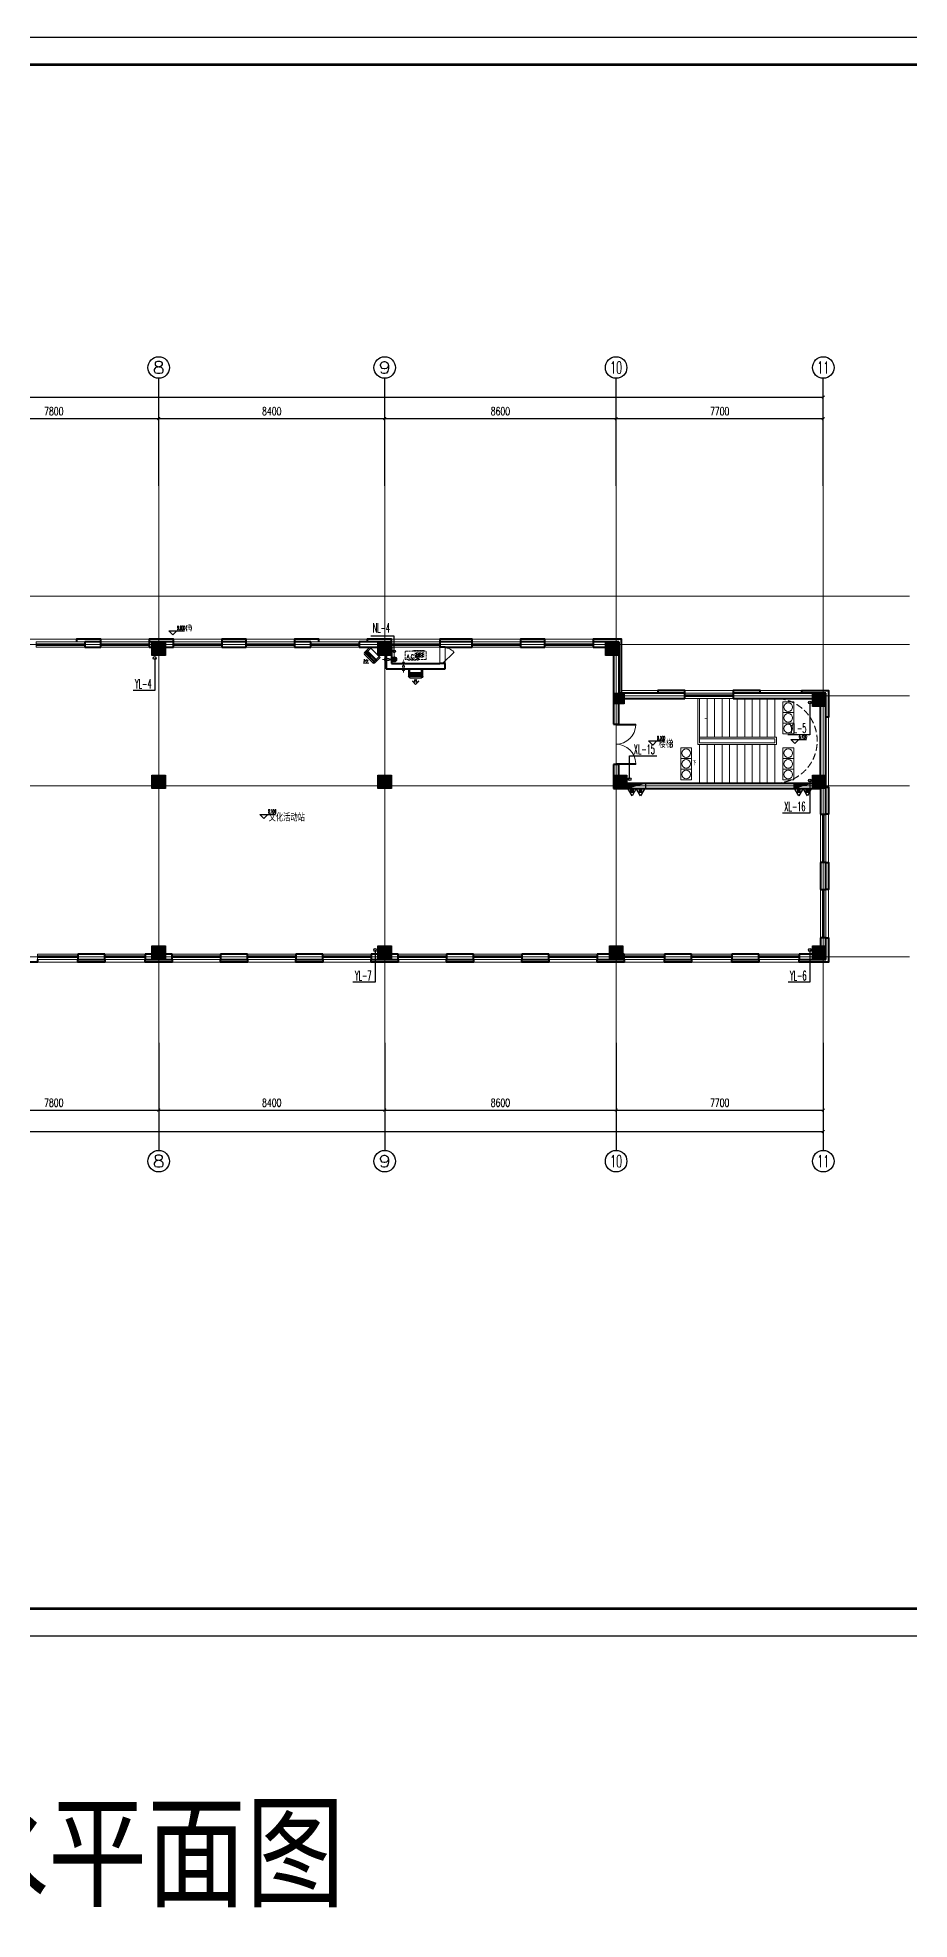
# Model space of a CAD drawing. Extents: x 1031190 to 1725648, y 733081 to 1571294.
# Drawn here: x 1335888 to 1368288, y 947357 to 1017302 of the extents above; entities that cross this region are included whole.
import ezdxf
from ezdxf.enums import TextEntityAlignment as Align

# ---------------------------------------------------------------- set-up
doc = ezdxf.new("R2010")
doc.units = 0
doc.header["$LTSCALE"] = 1000
doc.header["$MEASUREMENT"] = 0
for name, pattern in [('__DASH', [0.35, 0.25, -0.1]), ('ACAD_ISO10W100', [18.5, 12, -3, 0.5, -3]), ('DASH', [0.35, 0.25, -0.1]), ('DOTE', [2.42, 2, -0.2, 0.02, -0.2]), ('HIDDEN', [0.375, 0.25, -0.125])]:
    doc.linetypes.add(name, pattern=pattern)
for name, color, linetype in [('A-AC', 8, 'Continuous'), ('AXIS', 3, 'Continuous'), ('AXIS_TEXT', 4, 'Continuous'), ('C-AXIS(轴号)', 3, 'Continuous'), ('C-AXIS-T(字)', 7, 'Continuous'), ('DIM_ELEV', 3, 'Continuous'), ('DIM_SYMB', 3, 'Continuous'), ('DIM_不分区消火栓', 3, 'Continuous'), ('DIM_凝结', 3, 'Continuous'), ('DIM_雨水', 3, 'Continuous'), ('EQUIP_地漏', 7, 'Continuous'), ('EQUIP_消火栓', 7, 'Continuous'), ('EQUIP_灭火器', 7, 'Continuous'), ('PIPE-凝结', 150, 'N'), ('PUB_TEXT', 4, 'Continuous'), ('S-COLU-HATCH', 30, 'Continuous'), ('S-COLU-LINE1', 6, 'Continuous'), ('VPIPE-不分区消火栓', 1, 'X'), ('VPIPE-凝结', 150, 'N'), ('VPIPE-雨水', 4, 'Y'), ('图框', 140, 'Continuous'), ('导图字', 7, 'Continuous')]:
    doc.layers.add(name, color=color, linetype=linetype)
for name, color, linetype, lineweight in [('DOTE', 19, 'DOTE', 9), ('STAIR', 2, 'Continuous', 18), ('WALL', 9, 'Continuous', 40), ('WINDOW', 8, 'Continuous', 15), ('平面-看线', 45, 'Continuous', 15), ('平面-空调室内机', 8, 'Continuous', 9), ('平面-空调预留孔', 8, 'Continuous', 15)]:
    doc.layers.add(name, color=color, linetype=linetype, lineweight=lineweight)
doc.styles.add('_TCH_AXIS', font='COMPLEX', dxfattribs={"bigfont": 'GBCBIG'})
doc.styles.add('_TCH_DIM', font='SIMPLEX.shx', dxfattribs={"width": 0.6, "oblique": 10, "bigfont": 'hztxt.shx'})
doc.styles.add('_TCH_DIM_T3', font='SIMPLEX', dxfattribs={"width": 0.705882, "bigfont": 'GBCBIG'})
doc.styles.add('_TWT_SERIAL', font='simplex.shx', dxfattribs={"width": 0.6, "oblique": 10, "height": 3.5, "bigfont": 'aadri.shx'})
doc.styles.add('COMPLEX', font='COMPLEX')
doc.styles.get("Standard").update_dxf_attribs({"font": 'gbenor.shx', "bigfont": 'gbcbig.shx'})
doc.styles.add('黑体', font='simhei.ttf')
doc.linetypes.add('N', pattern='A,3,-0.2,["N",Standard,S=0.25,R=0,X=-0.1,Y=-0.115],-0.2', length=3.4)
doc.linetypes.add('X', pattern='A,3,-0.2,["X",Standard,S=0.25,R=0,X=-0.1,Y=-0.115],-0.25', length=3.45)
doc.linetypes.add('Y', pattern='A,2,-0.2,["Y",Standard,S=0.4,R=0,X=-0.1,Y=-0.115],-0.35', length=2.55)
doc.dimstyles.new('_TCH_ARCH&&100', dxfattribs={"dimtxt": 297.5, "dimasz": 100, "dimexe": 250, "dimexo": 300, "dimgap": 126.25, "dimtad": 1, "dimdec": 0, "dimzin": 0, "dimdsep": 46, "dimtxsty": '_TCH_DIM_T3', "dimblk": 'ARCHTICK', "dimcen": 0.09, "dimclrt": 7, "dimazin": 2, "dimtfac": 1, "dimtdec": 0, "dimtix": 1, "dimtmove": 2, "dimatfit": 3, "dimfxl": 0, "dimtolj": 1, "dimtzin": 0, "dimarcsym": 0})

# ---------------------------------------------------------------- blocks, each defined once
blk = doc.blocks.new('dongkong')
at = {"layer": '平面-空调预留孔', "linetype": 'HIDDEN', "ltscale": 0.3}
for p, q in [((-603836, 210821), (-603836, 210511)), ((-603836, 210821), (-603756, 210821)), ((-603796, 210900), (-603796, 210431)), ((-603756, 210821), (-603756, 210511))]:
    blk.add_line(p, q, dxfattribs=at)
blk.add_lwpolyline([(-603756, 210511), (-603836, 210511)], dxfattribs=at)
blk = doc.blocks.new('QER5Y5WE3')
for p, q in [((-194, 188), (-1, 388)), ((194, -188), (-194, 188)), ((72, 389), (-156, 153)), ((292, -73), (-90, 296)), ((321, -43), (-61, 326)), ((360, -17), (-29, 359)), ((389, 14), (0, 389)), ((72, 389), (387, 86)), ((387, 86), (159, -151)), ((388, 13), (194, -188)), ((236, 408), (404, 419)), ((326, 383), (236, 408)), ((326, 383), (253, 308)), ((297, 307), (253, 308)), ((299, 264), (297, 307)), ((372, 340), (299, 264)), ((399, 251), (372, 340)), ((399, 251), (404, 419))]:
    blk.add_line(p, q)
for centre, start, end in [((36, 352), 46.01539, 136.01539), ((351, 49), 316.01539, 46.01539)]:
    blk.add_arc(centre, 51.3, start, end)
blk = doc.blocks.new('ferre')
at = {"layer": '平面-空调预留孔', "linetype": 'DASH', "ltscale": 0.3}
for p, q in [((93393, 115403), (93393, 115393)), ((93403, 115383), (93756, 115383)), ((93766, 115393), (93766, 115403))]:
    blk.add_line(p, q, dxfattribs=at)
blk.add_lwpolyline([(94046, 115403), (93306, 115403, -0.414214), (93286, 115423), (93286, 115693, -0.414214), (93306, 115713), (94046, 115713, -0.414214), (94066, 115693), (94066, 115423, -0.414214)], format="xyb", close=True, dxfattribs=at)
for points in [[(93997, 115743), (93577, 115743), (93577, 115727), (93997, 115727)], [(93975, 115655), (93660, 115655), (93660, 115626), (93975, 115626)], [(93975, 115589), (93660, 115589), (93660, 115560), (93975, 115560)], [(93975, 115523), (93660, 115523), (93660, 115494), (93975, 115494)]]:
    blk.add_lwpolyline(points, close=True, dxfattribs=at)
for centre, start, end in [((93403, 115393), 180, 270), ((93756, 115393), 270, 0)]:
    blk.add_arc(centre, 10, start, end, dxfattribs=at)
at = {"layer": '平面-空调预留孔', "linetype": 'DASH', "ltscale": 0.3, "style": '_TCH_DIM', "width": 0.705882}
blk.add_text('A.CX2', height=146.9, dxfattribs=at).set_placement((93345, 115443))
blk = doc.blocks.new('fergve')
blk.add_blockref('ferre', (25670, -60416))
blk = doc.blocks.new('rewerwer')
at = {"layer": 'S-COLU-HATCH'}
h = blk.add_hatch(color=8, dxfattribs=at)
h.dxf.hatch_style = 1
h.paths.add_polyline_path([(1340138, 1149256), (1340638, 1149256), (1340638, 1148756), (1340138, 1148756)])
h = blk.add_hatch(color=8, dxfattribs=at)
h.dxf.hatch_style = 1
h.paths.add_polyline_path([(1348538, 1149256), (1349038, 1149256), (1349038, 1148756), (1348538, 1148756)])
h = blk.add_hatch(color=8, dxfattribs=at)
h.dxf.hatch_style = 1
h.paths.add_polyline_path([(1356988, 1149256), (1357488, 1149256), (1357488, 1148756), (1356988, 1148756)])
h = blk.add_hatch(color=8, dxfattribs=at)
h.dxf.hatch_style = 1
h.paths.add_polyline_path([(1357288, 1147356), (1357688, 1147356), (1357688, 1146956), (1357288, 1146956)])
h = blk.add_hatch(color=8, dxfattribs=at)
h.dxf.hatch_style = 1
h.paths.add_polyline_path([(1364688, 1147356), (1365188, 1147356), (1365188, 1146856), (1364688, 1146856)])
h = blk.add_hatch(color=8, dxfattribs=at)
h.dxf.hatch_style = 1
h.paths.add_polyline_path([(1340138, 1144306), (1340638, 1144306), (1340638, 1143806), (1340138, 1143806)])
h = blk.add_hatch(color=8, dxfattribs=at)
h.dxf.hatch_style = 1
h.paths.add_polyline_path([(1348538, 1144306), (1349038, 1144306), (1349038, 1143806), (1348538, 1143806)])
h = blk.add_hatch(color=8, dxfattribs=at)
h.dxf.hatch_style = 1
h.paths.add_polyline_path([(1357288, 1144306), (1357788, 1144306), (1357788, 1143806), (1357288, 1143806)])
h = blk.add_hatch(color=8, dxfattribs=at)
h.dxf.hatch_style = 1
h.paths.add_polyline_path([(1364688, 1144306), (1365188, 1144306), (1365188, 1143806), (1364688, 1143806)])
h = blk.add_hatch(color=8, dxfattribs=at)
h.dxf.hatch_style = 1
h.paths.add_polyline_path([(1340138, 1137956), (1340638, 1137956), (1340638, 1137456), (1340138, 1137456)])
h = blk.add_hatch(color=8, dxfattribs=at)
h.dxf.hatch_style = 1
h.paths.add_polyline_path([(1348538, 1137956), (1349038, 1137956), (1349038, 1137456), (1348538, 1137456)])
h = blk.add_hatch(color=8, dxfattribs=at)
h.dxf.hatch_style = 1
h.paths.add_polyline_path([(1357138, 1137956), (1357638, 1137956), (1357638, 1137456), (1357138, 1137456)])
h = blk.add_hatch(color=8, dxfattribs=at)
h.dxf.hatch_style = 1
h.paths.add_polyline_path([(1364688, 1137956), (1365188, 1137956), (1365188, 1137456), (1364688, 1137456)])
at = {"layer": 'S-COLU-LINE1', "color": 8}
for points in [[(1340138, 1149256), (1340638, 1149256), (1340638, 1148756), (1340138, 1148756)], [(1348538, 1149256), (1349038, 1149256), (1349038, 1148756), (1348538, 1148756)], [(1356988, 1149256), (1357488, 1149256), (1357488, 1148756), (1356988, 1148756)], [(1357288, 1147356), (1357688, 1147356), (1357688, 1146956), (1357288, 1146956)], [(1364688, 1147356), (1365188, 1147356), (1365188, 1146856), (1364688, 1146856)], [(1340138, 1144306), (1340638, 1144306), (1340638, 1143806), (1340138, 1143806)], [(1348538, 1144306), (1349038, 1144306), (1349038, 1143806), (1348538, 1143806)], [(1357288, 1144306), (1357788, 1144306), (1357788, 1143806), (1357288, 1143806)], [(1364688, 1144306), (1365188, 1144306), (1365188, 1143806), (1364688, 1143806)], [(1340138, 1137956), (1340638, 1137956), (1340638, 1137456), (1340138, 1137456)], [(1348538, 1137956), (1349038, 1137956), (1349038, 1137456), (1348538, 1137456)], [(1357138, 1137956), (1357638, 1137956), (1357638, 1137456), (1357138, 1137456)], [(1364688, 1137956), (1365188, 1137956), (1365188, 1137456), (1364688, 1137456)]]:
    blk.add_lwpolyline(points, close=True, dxfattribs=at)
blk = doc.blocks.new('_ArchTick')
at = {"color": 0, "linetype": 'ByBlock', "const_width": 0.4}
blk.add_lwpolyline([(-0.5, -0.5), (0.5, 0.5)], dxfattribs=at)
blk = doc.blocks.new('*D185')
at = {"layer": 'AXIS', "color": 0, "lineweight": -2}
for p, q in [((1293188, 979639), (1293188, 976389)), ((1365088, 979639), (1365088, 976389)), ((1293188, 976639), (1365088, 976639))]:
    blk.add_line(p, q, dxfattribs=at)
at = {"layer": 'Defpoints', "color": 0}
for p in [(1293188, 979939), (1365088, 979939), (1365088, 976639)]:
    blk.add_point(p, dxfattribs=at)
at = {"layer": 'AXIS', "color": 0, "lineweight": -2, "xscale": 100, "yscale": 100, "zscale": 100, "rotation": 180}
blk.add_blockref('_ArchTick', (1293188, 976639), dxfattribs=at)
at = {"layer": 'AXIS', "color": 0, "lineweight": -2, "xscale": 100, "yscale": 100, "zscale": 100}
blk.add_blockref('_ArchTick', (1365088, 976639), dxfattribs=at)
at = {"layer": 'AXIS', "color": 7, "insert": (1329138, 976914), "char_height": 297.5, "attachment_point": 5, "style": '_TCH_DIM_T3'}
blk.add_mtext('\\A1;71900', dxfattribs=at)
blk = doc.blocks.new('*D192')
at = {"layer": 'AXIS', "color": 0, "lineweight": -2}
for p, q in [((1332588, 979639), (1332588, 977189)), ((1340388, 979639), (1340388, 977189)), ((1332588, 977439), (1340388, 977439))]:
    blk.add_line(p, q, dxfattribs=at)
at = {"layer": 'Defpoints', "color": 0}
for p in [(1332588, 979939), (1340388, 979939), (1340388, 977439)]:
    blk.add_point(p, dxfattribs=at)
at = {"layer": 'AXIS', "color": 0, "lineweight": -2, "xscale": 100, "yscale": 100, "zscale": 100, "rotation": 180}
blk.add_blockref('_ArchTick', (1332588, 977439), dxfattribs=at)
at = {"layer": 'AXIS', "color": 0, "lineweight": -2, "xscale": 100, "yscale": 100, "zscale": 100}
blk.add_blockref('_ArchTick', (1340388, 977439), dxfattribs=at)
at = {"layer": 'AXIS', "color": 7, "insert": (1336488, 977714), "char_height": 297.5, "attachment_point": 5, "style": '_TCH_DIM_T3'}
blk.add_mtext('\\A1;7800', dxfattribs=at)
blk = doc.blocks.new('*D193')
at = {"layer": 'AXIS', "color": 0, "lineweight": -2}
for p, q in [((1340388, 979639), (1340388, 977189)), ((1348788, 979639), (1348788, 977189)), ((1340388, 977439), (1348788, 977439))]:
    blk.add_line(p, q, dxfattribs=at)
at = {"layer": 'Defpoints', "color": 0}
for p in [(1340388, 979939), (1348788, 979939), (1348788, 977439)]:
    blk.add_point(p, dxfattribs=at)
at = {"layer": 'AXIS', "color": 0, "lineweight": -2, "xscale": 100, "yscale": 100, "zscale": 100, "rotation": 180}
blk.add_blockref('_ArchTick', (1340388, 977439), dxfattribs=at)
at = {"layer": 'AXIS', "color": 0, "lineweight": -2, "xscale": 100, "yscale": 100, "zscale": 100}
blk.add_blockref('_ArchTick', (1348788, 977439), dxfattribs=at)
at = {"layer": 'AXIS', "color": 7, "insert": (1344588, 977714), "char_height": 297.5, "attachment_point": 5, "style": '_TCH_DIM_T3'}
blk.add_mtext('\\A1;8400', dxfattribs=at)
blk = doc.blocks.new('*D194')
at = {"layer": 'AXIS', "color": 0, "lineweight": -2}
for p, q in [((1348788, 979639), (1348788, 977189)), ((1357388, 979639), (1357388, 977189)), ((1348788, 977439), (1357388, 977439))]:
    blk.add_line(p, q, dxfattribs=at)
at = {"layer": 'Defpoints', "color": 0}
for p in [(1348788, 979939), (1357388, 979939), (1357388, 977439)]:
    blk.add_point(p, dxfattribs=at)
at = {"layer": 'AXIS', "color": 0, "lineweight": -2, "xscale": 100, "yscale": 100, "zscale": 100, "rotation": 180}
blk.add_blockref('_ArchTick', (1348788, 977439), dxfattribs=at)
at = {"layer": 'AXIS', "color": 0, "lineweight": -2, "xscale": 100, "yscale": 100, "zscale": 100}
blk.add_blockref('_ArchTick', (1357388, 977439), dxfattribs=at)
at = {"layer": 'AXIS', "color": 7, "insert": (1353088, 977714), "char_height": 297.5, "attachment_point": 5, "style": '_TCH_DIM_T3'}
blk.add_mtext('\\A1;8600', dxfattribs=at)
blk = doc.blocks.new('*D195')
at = {"layer": 'AXIS', "color": 0, "lineweight": -2}
for p, q in [((1357388, 979639), (1357388, 977189)), ((1365088, 979639), (1365088, 977189)), ((1357388, 977439), (1365088, 977439))]:
    blk.add_line(p, q, dxfattribs=at)
at = {"layer": 'Defpoints', "color": 0}
for p in [(1357388, 979939), (1365088, 979939), (1365088, 977439)]:
    blk.add_point(p, dxfattribs=at)
at = {"layer": 'AXIS', "color": 0, "lineweight": -2, "xscale": 100, "yscale": 100, "zscale": 100, "rotation": 180}
blk.add_blockref('_ArchTick', (1357388, 977439), dxfattribs=at)
at = {"layer": 'AXIS', "color": 0, "lineweight": -2, "xscale": 100, "yscale": 100, "zscale": 100}
blk.add_blockref('_ArchTick', (1365088, 977439), dxfattribs=at)
at = {"layer": 'AXIS', "color": 7, "insert": (1361238, 977714), "char_height": 297.5, "attachment_point": 5, "style": '_TCH_DIM_T3'}
blk.add_mtext('\\A1;7700', dxfattribs=at)
blk = doc.blocks.new('*D196')
at = {"layer": 'AXIS', "color": 0, "lineweight": -2}
for p, q in [((1293188, 1000939), (1293188, 1004189)), ((1293188, 1003939), (1365088, 1003939)), ((1365088, 1000939), (1365088, 1004189))]:
    blk.add_line(p, q, dxfattribs=at)
at = {"layer": 'Defpoints', "color": 0}
for p in [(1365088, 1003939), (1293188, 1000639), (1365088, 1000639)]:
    blk.add_point(p, dxfattribs=at)
at = {"layer": 'AXIS', "color": 0, "lineweight": -2, "xscale": 100, "yscale": 100, "zscale": 100, "rotation": 180}
blk.add_blockref('_ArchTick', (1293188, 1003939), dxfattribs=at)
at = {"layer": 'AXIS', "color": 0, "lineweight": -2, "xscale": 100, "yscale": 100, "zscale": 100}
blk.add_blockref('_ArchTick', (1365088, 1003939), dxfattribs=at)
at = {"layer": 'AXIS', "color": 7, "insert": (1329138, 1004214), "char_height": 297.5, "attachment_point": 5, "style": '_TCH_DIM_T3'}
blk.add_mtext('\\A1;71900', dxfattribs=at)
blk = doc.blocks.new('*D204')
at = {"layer": 'AXIS', "color": 0, "lineweight": -2}
for p, q in [((1332588, 1000939), (1332588, 1003389)), ((1332588, 1003139), (1340388, 1003139)), ((1340388, 1000939), (1340388, 1003389))]:
    blk.add_line(p, q, dxfattribs=at)
at = {"layer": 'Defpoints', "color": 0}
for p in [(1340388, 1003139), (1332588, 1000639), (1340388, 1000639)]:
    blk.add_point(p, dxfattribs=at)
at = {"layer": 'AXIS', "color": 0, "lineweight": -2, "xscale": 100, "yscale": 100, "zscale": 100, "rotation": 180}
blk.add_blockref('_ArchTick', (1332588, 1003139), dxfattribs=at)
at = {"layer": 'AXIS', "color": 0, "lineweight": -2, "xscale": 100, "yscale": 100, "zscale": 100}
blk.add_blockref('_ArchTick', (1340388, 1003139), dxfattribs=at)
at = {"layer": 'AXIS', "color": 7, "insert": (1336488, 1003414), "char_height": 297.5, "attachment_point": 5, "style": '_TCH_DIM_T3'}
blk.add_mtext('\\A1;7800', dxfattribs=at)
blk = doc.blocks.new('*D205')
at = {"layer": 'AXIS', "color": 0, "lineweight": -2}
for p, q in [((1340388, 1000939), (1340388, 1003389)), ((1340388, 1003139), (1348788, 1003139)), ((1348788, 1000939), (1348788, 1003389))]:
    blk.add_line(p, q, dxfattribs=at)
at = {"layer": 'Defpoints', "color": 0}
for p in [(1348788, 1003139), (1340388, 1000639), (1348788, 1000639)]:
    blk.add_point(p, dxfattribs=at)
at = {"layer": 'AXIS', "color": 0, "lineweight": -2, "xscale": 100, "yscale": 100, "zscale": 100, "rotation": 180}
blk.add_blockref('_ArchTick', (1340388, 1003139), dxfattribs=at)
at = {"layer": 'AXIS', "color": 0, "lineweight": -2, "xscale": 100, "yscale": 100, "zscale": 100}
blk.add_blockref('_ArchTick', (1348788, 1003139), dxfattribs=at)
at = {"layer": 'AXIS', "color": 7, "insert": (1344588, 1003414), "char_height": 297.5, "attachment_point": 5, "style": '_TCH_DIM_T3'}
blk.add_mtext('\\A1;8400', dxfattribs=at)
blk = doc.blocks.new('*D206')
at = {"layer": 'AXIS', "color": 0, "lineweight": -2}
for p, q in [((1348788, 1000939), (1348788, 1003389)), ((1348788, 1003139), (1357388, 1003139)), ((1357388, 1000939), (1357388, 1003389))]:
    blk.add_line(p, q, dxfattribs=at)
at = {"layer": 'Defpoints', "color": 0}
for p in [(1357388, 1003139), (1348788, 1000639), (1357388, 1000639)]:
    blk.add_point(p, dxfattribs=at)
at = {"layer": 'AXIS', "color": 0, "lineweight": -2, "xscale": 100, "yscale": 100, "zscale": 100, "rotation": 180}
blk.add_blockref('_ArchTick', (1348788, 1003139), dxfattribs=at)
at = {"layer": 'AXIS', "color": 0, "lineweight": -2, "xscale": 100, "yscale": 100, "zscale": 100}
blk.add_blockref('_ArchTick', (1357388, 1003139), dxfattribs=at)
at = {"layer": 'AXIS', "color": 7, "insert": (1353088, 1003414), "char_height": 297.5, "attachment_point": 5, "style": '_TCH_DIM_T3'}
blk.add_mtext('\\A1;8600', dxfattribs=at)
blk = doc.blocks.new('*D207')
at = {"layer": 'AXIS', "color": 0, "lineweight": -2}
for p, q in [((1357388, 1000939), (1357388, 1003389)), ((1357388, 1003139), (1365088, 1003139)), ((1365088, 1000939), (1365088, 1003389))]:
    blk.add_line(p, q, dxfattribs=at)
at = {"layer": 'Defpoints', "color": 0}
for p in [(1365088, 1003139), (1357388, 1000639), (1365088, 1000639)]:
    blk.add_point(p, dxfattribs=at)
at = {"layer": 'AXIS', "color": 0, "lineweight": -2, "xscale": 100, "yscale": 100, "zscale": 100, "rotation": 180}
blk.add_blockref('_ArchTick', (1357388, 1003139), dxfattribs=at)
at = {"layer": 'AXIS', "color": 0, "lineweight": -2, "xscale": 100, "yscale": 100, "zscale": 100}
blk.add_blockref('_ArchTick', (1365088, 1003139), dxfattribs=at)
at = {"layer": 'AXIS', "color": 7, "insert": (1361238, 1003414), "char_height": 297.5, "attachment_point": 5, "style": '_TCH_DIM_T3'}
blk.add_mtext('\\A1;7700', dxfattribs=at)
blk = doc.blocks.new('$TwtSys$00000434')
for p, q in [((-0.5, 0.5), (-0.5, -0.5)), ((-0.5, -0.5), (0.5, 0.5)), ((0.5, 0.5), (-0.5, 0.5)), ((0.5, -0.5), (0.5, 0.5)), ((-0.5, -0.5), (0.5, -0.5))]:
    blk.add_line(p, q)
blk.add_solid([(0.5, -0.5), (0.5, 0.5), (-0.5, -0.5)])
blk = doc.blocks.new('$TwtSys$00000546')
h = blk.add_hatch()
h.set_pattern_fill('ANSI31', color=256, scale=200, style=0)
h.set_pattern_definition([(45, (-38543.802, -6670.83), (-17.67767, 17.67767), [])])
h.paths.add_polyline_path([(-65, 174), (65, 174), (65, 44), (-65, 44)])
for points in [[(0, 344), (-198, 0), (198, 0)], [(-65, 174), (65, 174), (65, 44), (-65, 44)]]:
    blk.add_lwpolyline(points, close=True)
blk = doc.blocks.new('$TwtSys$00000141')
for p, q in [((-94, 8), (-10, 92)), ((-94, 8), (-10, 92)), ((-87, -35), (35, 87)), ((-87, -35), (35, 87)), ((-66, -66), (66, 66)), ((-66, -66), (66, 66)), ((-32, -87), (88, 33)), ((-32, -87), (88, 33)), ((11, -92), (92, -11)), ((11, -92), (92, -11))]:
    blk.add_line(p, q)
blk.add_circle((0, 0), 94)
blk.add_circle((0, 0), 94)
blk = doc.blocks.new('$DorLib2D$00000114')
at = {"color": 0}
blk.add_line((0.5, 0), (-0.21, 0.71), dxfattribs=at)
blk.add_arc((0.5, 0), 1, 135, 180, dxfattribs=at)
blk = doc.blocks.new('$WINLIB2D$00000001')
at = {"color": 0}
for points in [[(-0.5, 0.5), (-0.5, -0.5)], [(-0.5, 0.5), (0.5, 0.5)], [(0.5, -0.5), (0.5, 0.5)], [(0.5, 0.167), (-0.5, 0.167)], [(0.5, -0.167), (-0.5, -0.167)], [(-0.5, -0.5), (0.5, -0.5)]]:
    blk.add_lwpolyline(points, dxfattribs=at)
blk = doc.blocks.new('$DorLib2D$00000002')
for p, q in [((-0.5, 0), (-0.5, 0.4875)), ((-0.475, 0.4875), (-0.5, 0.4875)), ((-0.475, 0), (-0.475, 0.4875)), ((0.475, 0), (0.475, 0.4875)), ((0.475, 0.4875), (0.5, 0.4875)), ((0.5, 0), (0.5, 0.4875)), ((-0.5, 0), (-0.475, 0)), ((0.5, 0), (0.475, 0))]:
    blk.add_line(p, q)
at = {"lineweight": 13}
for centre, start, end in [((-0.4875, 0), 0, 88.53072), ((0.4875, 0), 91.46928, 180)]:
    blk.add_arc(centre, 0.4875, start, end, dxfattribs=at)
blk = doc.blocks.new('$WINLIB2D$00000039')
at = {"color": 0}
for points in [[(-0.5, 0.5), (-0.5, -0.5)], [(0.5, 0.5), (-0.5, 0.5)], [(0.5, -0.5), (0.5, 0.5)], [(-0.5, 0.167), (0.5, 0.167)], [(-0.452, -0.167), (-0.5, 0.084)], [(-0.384, -0.167), (-0.448, 0.167)], [(-0.316, -0.167), (-0.38, 0.167)], [(-0.248, -0.167), (-0.312, 0.167)], [(-0.18, -0.167), (-0.244, 0.167)], [(-0.112, -0.167), (-0.176, 0.167)], [(-0.044, -0.167), (-0.108, 0.167)], [(0.024, -0.167), (-0.04, 0.167)], [(0.092, -0.167), (0.028, 0.167)], [(0.16, -0.167), (0.096, 0.167)], [(0.228, -0.167), (0.164, 0.167)], [(0.296, -0.167), (0.232, 0.167)], [(0.364, -0.167), (0.3, 0.167)], [(0.432, -0.167), (0.368, 0.167)], [(0.5, -0.167), (0.436, 0.167)], [(-0.5, -0.167), (0.5, -0.167)], [(0.5, -0.5), (-0.5, -0.5)]]:
    blk.add_lwpolyline(points, dxfattribs=at)
blk = doc.blocks.new('_AXISO')
blk.add_circle((0, 0), 0.5)
at = {"layer": 'AXIS_TEXT', "style": 'COMPLEX', "width": 1.041667}
blk.add_attdef('A', text='', height=0.56, dxfattribs=at).set_placement((-0.25, -0.28), (0.25, -0.28), align=Align.FIT)

msp = doc.modelspace()

# ---------------------------------------------------------------- linework, layer by layer
at = {"layer": 'C-AXIS(轴号)'}
for p, q in [((1340387.7, 1000639.4), (1340387.7, 1004639.4)), ((1348787.7, 1000639.4), (1348787.7, 1004639.4)), ((1357387.7, 1000639.4), (1357387.7, 1004639.4)), ((1365087.7, 1000639.4), (1365087.7, 1004639.4)), ((1340387.7, 979939.4), (1340387.7, 975939.4)), ((1348787.7, 979939.4), (1348787.7, 975939.4)), ((1357387.7, 979939.4), (1357387.7, 975939.4)), ((1365087.7, 979939.4), (1365087.7, 975939.4))]:
    msp.add_line(p, q, dxfattribs=at)
at = {"layer": 'DIM_ELEV', "color": 8}
for p, q in [((1340916.6, 995102.1), (1340766.6, 995252.1)), ((1340766.6, 995252.1), (1341351.1, 995252.1)), ((1340916.6, 995102.1), (1341066.6, 995252.1)), ((1358747.6, 991007.9), (1358597.6, 991157.9)), ((1358597.6, 991157.9), (1359182.2, 991157.9)), ((1358747.6, 991007.9), (1358897.6, 991157.9)), ((1364028.1, 991062.3), (1363878.1, 991212.3)), ((1363878.1, 991212.3), (1364462.6, 991212.3)), ((1364028.1, 991062.3), (1364178.1, 991212.3)), ((1344293.2, 988281.6), (1344143.2, 988431.6)), ((1344143.2, 988431.6), (1344727.8, 988431.6)), ((1344293.2, 988281.6), (1344443.2, 988431.6))]:
    msp.add_line(p, q, dxfattribs=at)
at = {"layer": 'DIM_SYMB', "color": 8}
msp.add_lwpolyline([(1360347.7, 990339.4, 0, 0, 0), (1364137.7, 990339.4, 0, 0, 0), (1364137.7, 991989.4, 0, 0, 0), (1360627.7, 991989.4, 0, 40, 0), (1360777.7, 991989.4, 0, 0, 0)], format="xyseb", dxfattribs=at)
at = {"layer": 'DIM_不分区消火栓'}
for p, q in [((1357887.7, 989739.4, 3000), (1357887.7, 990603.4, 3000)), ((1357887.7, 990603.4, 3000), (1358904.2, 990603.4, 3000)), ((1364587.7, 989689.4), (1364587.7, 988479.2)), ((1364587.7, 988479.2), (1363571.2, 988479.2))]:
    msp.add_line(p, q, dxfattribs=at)
at = {"layer": 'DIM_凝结'}
for p, q in [((1349137.7, 995049.8), (1348270, 995049.8)), ((1349137.7, 994489.4), (1349137.7, 995049.8))]:
    msp.add_line(p, q, dxfattribs=at)
at = {"layer": 'DIM_雨水'}
for p, q in [((1340237.7, 994239.4), (1340237.7, 993040.5)), ((1340237.7, 993040.5), (1339434.4, 993040.5)), ((1364587.7, 992589.4), (1364587.7, 991390.5)), ((1364587.7, 991390.5), (1363771.5, 991390.5)), ((1348437.7, 983389.4), (1348437.7, 982190.5)), ((1364587.7, 983389.4), (1364587.7, 982190.5)), ((1348437.7, 982190.5), (1347608.5, 982190.5)), ((1364587.7, 982190.5), (1363778.6, 982190.5))]:
    msp.add_line(p, q, dxfattribs=at)
at = {"layer": 'DOTE', "linetype": 'ACAD_ISO10W100', "ltscale": 100}
for p, q in [((1340387.7, 1000639.4), (1340387.7, 979939.4)), ((1348787.7, 1000639.4), (1348787.7, 979939.4)), ((1357387.7, 1000639.4), (1357387.7, 979939.4)), ((1365087.7, 1000639.4), (1365087.7, 979939.4)), ((1368287.7, 996539.4), (1291011.4, 996539.4)), ((1368287.7, 994739.4), (1326987.7, 994739.4)), ((1368287.7, 992839.4), (1357387.7, 992839.4)), ((1310187.7, 989489.4), (1368287.7, 989489.4)), ((1291011.4, 983139.4), (1368287.7, 983139.4))]:
    msp.add_line(p, q, dxfattribs=at)
at = {"layer": 'PIPE-凝结', "const_width": 45}
msp.add_lwpolyline([(1349137.7, 994439.4), (1349137.7, 994283.4)], dxfattribs=at)
at = {"layer": 'STAIR', "color": 8}
for p, q in [((1360427.7, 991029.4), (1360427.7, 992739.4)), ((1360427.7, 992739.4), (1360487.7, 992739.4)), ((1360487.7, 992739.4), (1363287.7, 992739.4)), ((1360487.7, 992739.4), (1360487.7, 991299.4)), ((1360487.7, 991089.4), (1360487.7, 992739.4)), ((1360767.7, 992739.4), (1360767.7, 991299.4)), ((1361047.7, 992739.4), (1361047.7, 991299.4)), ((1361327.7, 992739.4), (1361327.7, 991299.4)), ((1361607.7, 992739.4), (1361607.7, 991299.4)), ((1361887.7, 992739.4), (1361887.7, 991299.4)), ((1362167.7, 992739.4), (1362167.7, 991299.4)), ((1362447.7, 992739.4), (1362447.7, 991299.4)), ((1362727.7, 992739.4), (1362727.7, 991299.4)), ((1363007.7, 992739.4), (1363007.7, 991299.4)), ((1363287.7, 992739.4), (1363287.7, 991299.4)), ((1364987.7, 992739.4), (1363287.7, 992739.4)), ((1363287.7, 992739.4), (1363287.7, 991299.4)), ((1364987.7, 989589.4), (1364987.7, 992739.4)), ((1360487.7, 991299.4), (1360487.7, 991239.4)), ((1360487.7, 991299.4), (1363347.7, 991299.4)), ((1360487.7, 991299.4), (1360487.7, 991239.4)), ((1360487.7, 991239.4), (1363287.7, 991239.4)), ((1360487.7, 991239.4), (1363287.7, 991239.4)), ((1360487.7, 991239.4), (1360487.7, 991089.4)), ((1363287.7, 991239.4), (1363287.7, 991089.4)), ((1363287.7, 991239.4), (1363287.7, 991089.4)), ((1363347.7, 991299.4), (1363347.7, 991029.4)), ((1363347.7, 991029.4), (1360427.7, 991029.4)), ((1363287.7, 991089.4), (1360487.7, 991089.4)), ((1363287.7, 991089.4), (1360487.7, 991089.4)), ((1360487.7, 989589.4), (1360487.7, 991029.4)), ((1360767.7, 989589.4), (1360767.7, 991029.4)), ((1361047.7, 989589.4), (1361047.7, 991029.4)), ((1361327.7, 989589.4), (1361327.7, 991029.4)), ((1361607.7, 989589.4), (1361607.7, 991029.4)), ((1361887.7, 989589.4), (1361887.7, 991029.4)), ((1362167.7, 989589.4), (1362167.7, 991029.4)), ((1362447.7, 989589.4), (1362447.7, 991029.4)), ((1362727.7, 989589.4), (1362727.7, 991029.4)), ((1363007.7, 989589.4), (1363007.7, 991029.4)), ((1363287.7, 989589.4), (1363287.7, 991029.4)), ((1363287.7, 991029.4), (1363287.7, 989589.4)), ((1363287.7, 989589.4), (1360487.7, 989589.4)), ((1363287.7, 989589.4), (1364987.7, 989589.4))]:
    msp.add_line(p, q, dxfattribs=at)
for points in [[(1363587.7, 992619.4), (1363587.7, 992219.4), (1363987.7, 992219.4), (1363987.7, 992619.4)], [(1363587.7, 992219.4), (1363587.7, 991819.4), (1363987.7, 991819.4), (1363987.7, 992219.4)], [(1363587.7, 991819.4), (1363587.7, 991419.4), (1363987.7, 991419.4), (1363987.7, 991819.4)], [(1359787.7, 990509.4), (1359787.7, 990909.4), (1360187.7, 990909.4), (1360187.7, 990509.4)], [(1359787.7, 990109.4), (1359787.7, 990509.4), (1360187.7, 990509.4), (1360187.7, 990109.4)], [(1363587.7, 990509.4), (1363587.7, 990909.4), (1363987.7, 990909.4), (1363987.7, 990509.4)], [(1363587.7, 990109.4), (1363587.7, 990509.4), (1363987.7, 990509.4), (1363987.7, 990109.4)], [(1359787.7, 989709.4), (1359787.7, 990109.4), (1360187.7, 990109.4), (1360187.7, 989709.4)], [(1363587.7, 989709.4), (1363587.7, 990109.4), (1363987.7, 990109.4), (1363987.7, 989709.4)]]:
    msp.add_lwpolyline(points, close=True, dxfattribs=at)
for centre in [(1363787.7, 992419.4), (1363787.7, 992019.4), (1363787.7, 991619.4), (1359987.7, 990709.4), (1359987.7, 990309.4), (1363787.7, 990709.4), (1363787.7, 990309.4), (1359987.7, 989909.4), (1363787.7, 989909.4)]:
    msp.add_circle(centre, 160, dxfattribs=at)
at = {"layer": 'STAIR', "color": 8, "linetype": '__DASH'}
msp.add_arc((1363287.7, 991164.4), 1575, 270, 90, dxfattribs=at)
at = {"layer": 'VPIPE-不分区消火栓'}
for centre in [(1357887.7, 989739.4), (1364587.7, 989689.4)]:
    msp.add_circle(centre, 55, dxfattribs=at)
at = {"layer": 'VPIPE-凝结'}
msp.add_circle((1349137.7, 994489.4), 50, dxfattribs=at)
at = {"layer": 'VPIPE-雨水'}
for centre in [(1340237.7, 994239.4), (1364587.7, 992589.4), (1348437.7, 983389.4), (1364587.7, 983389.4)]:
    msp.add_circle(centre, 55, dxfattribs=at)
at = {"layer": 'WALL', "color": 8}
for p, q in [((1338237.7, 994839.4), (1337637.8, 994839.4)), ((1337637.8, 994839.4), (1337637.8, 994639.4)), ((1337637.8, 994639.4), (1338237.7, 994639.4)), ((1338237.7, 994639.4), (1338237.7, 994839.4)), ((1340937.7, 994839.4), (1340037.7, 994839.4)), ((1340037.7, 994839.4), (1340037.7, 994639.4)), ((1340037.7, 994639.4), (1340937.7, 994639.4)), ((1340937.7, 994639.4), (1340937.7, 994839.4)), ((1343637.7, 994839.4), (1342737.7, 994839.4)), ((1342737.7, 994839.4), (1342737.7, 994639.4)), ((1342737.7, 994639.4), (1343637.7, 994639.4)), ((1343637.7, 994639.4), (1343637.7, 994839.4)), ((1346037.7, 994839.4), (1345437.7, 994839.4)), ((1345437.7, 994839.4), (1345437.7, 994639.4)), ((1345437.7, 994639.4), (1346037.7, 994639.4)), ((1346037.7, 994639.4), (1346037.7, 994839.4)), ((1348937.7, 994839.4), (1347837.7, 994839.4)), ((1347837.7, 994839.4), (1347837.7, 994639.4)), ((1347837.7, 994639.4), (1348837.7, 994639.4)), ((1348837.7, 994639.4), (1348837.7, 993839.4)), ((1349037.7, 994839.4), (1348937.7, 994839.4)), ((1349037.7, 994639.4), (1349037.7, 994839.4)), ((1349037.7, 994639.4), (1349037.7, 994039.4)), ((1350937.7, 994839.4), (1350837.7, 994839.4)), ((1350837.7, 994839.4), (1350837.7, 994639.4)), ((1351037.7, 994639.4), (1350837.7, 994639.4)), ((1352037.7, 994839.4), (1350937.7, 994839.4)), ((1351037.7, 994639.4), (1352037.7, 994639.4)), ((1352037.7, 994639.4), (1352037.7, 994839.4)), ((1354737.7, 994839.4), (1353837.7, 994839.4)), ((1353837.7, 994839.4), (1353837.7, 994639.4)), ((1353837.7, 994639.4), (1354737.7, 994639.4)), ((1354737.7, 994639.4), (1354737.7, 994839.4)), ((1357487.7, 994839.4), (1356537.7, 994839.4)), ((1356537.7, 994839.4), (1356537.7, 994639.4)), ((1356537.7, 994639.4), (1357287.7, 994639.4)), ((1357287.7, 994639.4), (1357287.7, 992839.4)), ((1357487.7, 994839.4), (1357487.7, 992939.4)), ((1349037.7, 994039.4), (1350837.7, 994039.4)), ((1351037.7, 994039.4), (1350837.7, 994039.4)), ((1351037.7, 993839.4), (1351037.7, 994039.4)), ((1348837.7, 993839.4), (1351037.7, 993839.4)), ((1357287.7, 992839.4), (1357287.7, 991789.4)), ((1359937.7, 992939.4), (1357487.7, 992939.4)), ((1357487.7, 991789.4), (1357487.7, 992739.4)), ((1357487.7, 992739.4), (1359937.7, 992739.4)), ((1359937.7, 992739.4), (1359937.7, 992939.4)), ((1365187.7, 992939.4), (1361737.7, 992939.4)), ((1361737.7, 992939.4), (1361737.7, 992739.4)), ((1361737.7, 992739.4), (1364987.7, 992739.4)), ((1364987.7, 989589.4), (1364987.7, 992739.4)), ((1365187.7, 989489.4), (1365187.7, 992939.4)), ((1357287.7, 991789.4), (1357487.7, 991789.4)), ((1357487.7, 990289.4), (1357287.7, 990289.4)), ((1357287.7, 990289.4), (1357287.7, 989389.4)), ((1357487.7, 989589.4), (1357487.7, 990289.4)), ((1357287.7, 989389.4), (1364987.7, 989389.4)), ((1357487.7, 989589.4), (1364987.7, 989589.4)), ((1364987.7, 989389.4), (1364987.7, 988439.4)), ((1365187.7, 988439.4), (1365187.7, 989489.4)), ((1364987.7, 988439.4), (1365187.7, 988439.4)), ((1365187.7, 986639.4), (1364987.7, 986639.4)), ((1364987.7, 986639.4), (1364987.7, 985639.4)), ((1365187.7, 985639.4), (1365187.7, 986639.4)), ((1364987.7, 985639.4), (1365187.7, 985639.4)), ((1365187.7, 983839.4), (1364987.7, 983839.4)), ((1364987.7, 983839.4), (1364987.7, 983239.4)), ((1365187.7, 983039.4), (1365187.7, 983839.4)), ((1338387.7, 983239.4), (1337387.7, 983239.4)), ((1337387.7, 983239.4), (1337387.7, 983039.4)), ((1337387.7, 983039.4), (1338387.7, 983039.4)), ((1338387.7, 983039.4), (1338387.7, 983239.4)), ((1340887.7, 983239.4), (1339887.7, 983239.4)), ((1339887.7, 983239.4), (1339887.7, 983039.4)), ((1339887.7, 983039.4), (1340887.7, 983039.4)), ((1340887.7, 983039.4), (1340887.7, 983239.4)), ((1343687.7, 983239.4), (1342687.7, 983239.4)), ((1342687.7, 983239.4), (1342687.7, 983039.4)), ((1342687.7, 983039.4), (1343687.7, 983039.4)), ((1343687.7, 983039.4), (1343687.7, 983239.4)), ((1346487.7, 983239.4), (1345487.7, 983239.4)), ((1345487.7, 983239.4), (1345487.7, 983039.4)), ((1345487.7, 983039.4), (1346487.7, 983039.4)), ((1346487.7, 983039.4), (1346487.7, 983239.4)), ((1349287.7, 983239.4), (1348287.7, 983239.4)), ((1348287.7, 983239.4), (1348287.7, 983039.4)), ((1348287.7, 983039.4), (1349287.7, 983039.4)), ((1349287.7, 983039.4), (1349287.7, 983239.4)), ((1352087.7, 983239.4), (1351087.7, 983239.4)), ((1351087.7, 983239.4), (1351087.7, 983039.4)), ((1351087.7, 983039.4), (1352087.7, 983039.4)), ((1352087.7, 983039.4), (1352087.7, 983239.4)), ((1354887.7, 983239.4), (1353887.7, 983239.4)), ((1353887.7, 983239.4), (1353887.7, 983039.4)), ((1353887.7, 983039.4), (1354887.7, 983039.4)), ((1354887.7, 983039.4), (1354887.7, 983239.4)), ((1357687.7, 983239.4), (1356687.7, 983239.4)), ((1356687.7, 983239.4), (1356687.7, 983039.4)), ((1356687.7, 983039.4), (1357687.7, 983039.4)), ((1357687.7, 983039.4), (1357687.7, 983239.4)), ((1360187.7, 983239.4), (1359187.7, 983239.4)), ((1359187.7, 983239.4), (1359187.7, 983039.4)), ((1359187.7, 983039.4), (1360187.7, 983039.4)), ((1360187.7, 983039.4), (1360187.7, 983239.4)), ((1362687.7, 983239.4), (1361687.7, 983239.4)), ((1361687.7, 983239.4), (1361687.7, 983039.4)), ((1361687.7, 983039.4), (1362687.7, 983039.4)), ((1362687.7, 983039.4), (1362687.7, 983239.4)), ((1364987.7, 983239.4), (1364187.7, 983239.4)), ((1364187.7, 983239.4), (1364187.7, 983039.4)), ((1364187.7, 983039.4), (1365187.7, 983039.4))]:
    msp.add_line(p, q, dxfattribs=at)
for points in [[(1338237.7, 994839.4), (1338237.7, 994939.4), (1337337.7, 994939.4), (1337337.7, 994839.4)], [(1340937.7, 994839.4), (1340937.7, 994939.4), (1340037.7, 994939.4), (1340037.7, 994839.4)], [(1343637.7, 994839.4), (1343637.7, 994939.4), (1342737.7, 994939.4), (1342737.7, 994839.4)], [(1346337.7, 994839.4), (1346337.7, 994939.4), (1345437.7, 994939.4), (1345437.7, 994839.4)], [(1349037.7, 994839.4), (1349037.7, 994939.4), (1348137.7, 994939.4), (1348137.7, 994839.4)], [(1352037.7, 994839.4), (1352037.7, 994939.4), (1350837.7, 994939.4), (1350837.7, 994839.4)], [(1354737.7, 994839.4), (1354737.7, 994939.4), (1353837.7, 994939.4), (1353837.7, 994839.4)], [(1357587.7, 992939.4), (1357587.7, 994939.4), (1356537.7, 994939.4), (1356537.7, 994839.4)], [(1359937.7, 992939.4), (1359937.7, 993039.4), (1358937.7, 993039.4), (1358937.7, 992939.4)], [(1362737.7, 992939.4), (1362737.7, 993039.4), (1361737.7, 993039.4), (1361737.7, 992939.4)], [(1364287.7, 992939.4), (1364287.7, 993039.4), (1365287.7, 993039.4), (1365287.7, 992039.4), (1365187.7, 992039.4)], [(1365187.7, 989439.4), (1365287.7, 989439.4), (1365287.7, 988439.4), (1365187.7, 988439.4)], [(1365187.7, 986639.4), (1365287.7, 986639.4), (1365287.7, 985639.4), (1365187.7, 985639.4)], [(1365187.7, 983839.4), (1365287.7, 983839.4), (1365287.7, 982939.4), (1364187.7, 982939.4), (1364187.7, 983039.4)], [(1335887.7, 983039.4), (1335887.7, 982939.4), (1334887.7, 982939.4), (1334887.7, 983039.4)], [(1338387.7, 983039.4), (1338387.7, 982939.4), (1337387.7, 982939.4), (1337387.7, 983039.4)], [(1340887.7, 983039.4), (1340887.7, 982939.4), (1339887.7, 982939.4), (1339887.7, 983039.4)], [(1343687.7, 983039.4), (1343687.7, 982939.4), (1342687.7, 982939.4), (1342687.7, 983039.4)], [(1346487.7, 983039.4), (1346487.7, 982939.4), (1345487.7, 982939.4), (1345487.7, 983039.4)], [(1349287.7, 983039.4), (1349287.7, 982939.4), (1348287.7, 982939.4), (1348287.7, 983039.4)], [(1352087.7, 983039.4), (1352087.7, 982939.4), (1351087.7, 982939.4), (1351087.7, 983039.4)], [(1354887.7, 983039.4), (1354887.7, 982939.4), (1353887.7, 982939.4), (1353887.7, 983039.4)], [(1357687.7, 983039.4), (1357687.7, 982939.4), (1356687.7, 982939.4), (1356687.7, 983039.4)], [(1360187.7, 983039.4), (1360187.7, 982939.4), (1359187.7, 982939.4), (1359187.7, 983039.4)], [(1362687.7, 983039.4), (1362687.7, 982939.4), (1361687.7, 982939.4), (1361687.7, 983039.4)]]:
    msp.add_lwpolyline(points, dxfattribs=at)
at = {"layer": 'WINDOW'}
for p, q in [((1350837.7, 994039.4), (1350837.7, 994639.4)), ((1351037.7, 994039.4), (1351037.7, 994639.4))]:
    msp.add_line(p, q, dxfattribs=at)
at = {"layer": '图框'}
msp.add_lwpolyline([(1278969.8, 957902), (1384069.8, 957902), (1384069.8, 1017302), (1278969.8, 1017302)], close=True, dxfattribs=at)
at = {"layer": '图框', "const_width": 100}
msp.add_lwpolyline([(1281469.8, 958902), (1383069.8, 958902), (1383069.8, 1016302), (1281469.8, 1016302)], close=True, dxfattribs=at)
at = {"layer": '平面-看线', "color": 8}
for points in [[(1335537.7, 994939.4), (1337337.7, 994939.4)], [(1338237.7, 994939.4), (1340037.7, 994939.4)], [(1340937.7, 994939.4), (1342737.7, 994939.4)], [(1343637.7, 994939.4), (1345437.7, 994939.4)], [(1346337.7, 994939.4), (1348137.7, 994939.4)], [(1349037.7, 994939.4), (1350837.7, 994939.4)], [(1352037.7, 994939.4), (1353837.7, 994939.4)], [(1354737.7, 994939.4), (1356537.7, 994939.4)], [(1358937.7, 993039.4), (1357587.7, 993039.4)], [(1359937.7, 993039.4), (1361737.7, 993039.4)], [(1362737.7, 993039.4), (1364287.7, 993039.4)], [(1365287.7, 992039.4), (1365287.7, 989439.4)], [(1365287.7, 988439.4), (1365287.7, 986639.4)], [(1365287.7, 985639.4), (1365287.7, 983839.4)], [(1335887.7, 982939.4), (1337387.7, 982939.4)], [(1338387.7, 982939.4), (1339887.7, 982939.4)], [(1340887.7, 982939.4), (1342687.7, 982939.4)], [(1343687.7, 982939.4), (1345487.7, 982939.4)], [(1346487.7, 982939.4), (1348287.7, 982939.4)], [(1349287.7, 982939.4), (1351087.7, 982939.4)], [(1352087.7, 982939.4), (1353887.7, 982939.4)], [(1354887.7, 982939.4), (1356687.7, 982939.4)], [(1357687.7, 982939.4), (1359187.7, 982939.4)], [(1360187.7, 982939.4), (1361687.7, 982939.4)], [(1362687.7, 982939.4), (1364187.7, 982939.4)]]:
    msp.add_lwpolyline(points, dxfattribs=at)

# ---------------------------------------------------------------- block references
at = {"layer": 'A-AC', "color": 8, "linetype": 'ByBlock', "rotation": 178.9846063388432}
msp.add_blockref('QER5Y5WE3', (1348428.6, 994448.5), dxfattribs=at)
at = {"layer": 'A-AC', "color": 8, "linetype": 'ByBlock', "xscale": -1, "rotation": 136.0153936611567}
msp.add_blockref('QER5Y5WE3', (1349937.7, 993839.4), dxfattribs=at)
at = {"layer": 'C-AXIS(轴号)'}
ref = msp.add_blockref('_AXISO', (1340387.7, 1005039.4), dxfattribs=dict(at, xscale=800, yscale=800, zscale=800))
ref.add_attrib('A', '8', dxfattribs={"layer": 'C-AXIS-T(字)', "height": 452.5, "style": '_TCH_AXIS', "width": 1.5}).set_placement((1340161.4, 1004813.1), (1340614, 1004813.1), align=Align.FIT)
ref = msp.add_blockref('_AXISO', (1348787.7, 1005039.4), dxfattribs=dict(at, xscale=800, yscale=800, zscale=800))
ref.add_attrib('A', '9', dxfattribs={"layer": 'C-AXIS-T(字)', "height": 452.5, "style": '_TCH_AXIS', "width": 1.5}).set_placement((1348561.4, 1004813.1), (1349014, 1004813.1), align=Align.FIT)
ref = msp.add_blockref('_AXISO', (1357387.7, 1005039.4), dxfattribs=dict(at, xscale=800, yscale=800, zscale=800))
ref.add_attrib('A', '10', dxfattribs={"layer": 'C-AXIS-T(字)', "height": 452.55, "style": '_TCH_AXIS', "width": 0.724138}).set_placement((1357161.4, 1004813.1), (1357614, 1004813.1), align=Align.FIT)
ref = msp.add_blockref('_AXISO', (1365087.7, 1005039.4), dxfattribs=dict(at, xscale=800, yscale=800, zscale=800))
ref.add_attrib('A', '11', dxfattribs={"layer": 'C-AXIS-T(字)', "height": 452.55, "style": '_TCH_AXIS', "width": 0.875}).set_placement((1364861.4, 1004813.1), (1365314, 1004813.1), align=Align.FIT)
ref = msp.add_blockref('_AXISO', (1340387.7, 975539.4), dxfattribs=dict(at, xscale=800, yscale=800, zscale=800))
ref.add_attrib('A', '8', dxfattribs={"layer": 'C-AXIS-T(字)', "height": 452.5, "style": '_TCH_AXIS', "width": 1.5}).set_placement((1340161.4, 975313.1), (1340614, 975313.1), align=Align.FIT)
ref = msp.add_blockref('_AXISO', (1348787.7, 975539.4), dxfattribs=dict(at, xscale=800, yscale=800, zscale=800))
ref.add_attrib('A', '9', dxfattribs={"layer": 'C-AXIS-T(字)', "height": 452.5, "style": '_TCH_AXIS', "width": 1.5}).set_placement((1348561.4, 975313.1), (1349014, 975313.1), align=Align.FIT)
ref = msp.add_blockref('_AXISO', (1357387.7, 975539.4), dxfattribs=dict(at, xscale=800, yscale=800, zscale=800))
ref.add_attrib('A', '10', dxfattribs={"layer": 'C-AXIS-T(字)', "height": 452.55, "style": '_TCH_AXIS', "width": 0.724138}).set_placement((1357161.4, 975313.1), (1357614, 975313.1), align=Align.FIT)
ref = msp.add_blockref('_AXISO', (1365087.7, 975539.4), dxfattribs=dict(at, xscale=800, yscale=800, zscale=800))
ref.add_attrib('A', '11', dxfattribs={"layer": 'C-AXIS-T(字)', "height": 452.55, "style": '_TCH_AXIS', "width": 0.875}).set_placement((1364861.4, 975313.1), (1365314, 975313.1), align=Align.FIT)
at = {"layer": 'EQUIP_地漏', "rotation": 90}
msp.add_blockref('$TwtSys$00000141', (1349137.7, 994189.4), dxfattribs=at)
at = {"layer": 'EQUIP_消火栓', "xscale": -700, "yscale": -200, "zscale": 700, "rotation": 359.9999999996917}
for p in [(1358137.7, 989489.4), (1364337.7, 989489.4)]:
    msp.add_blockref('$TwtSys$00000434', p, dxfattribs=at)
at = {"layer": 'EQUIP_灭火器', "xscale": 0.8, "yscale": -0.8, "zscale": 0.8, "rotation": 359.9999999977589}
for p in [(1357979, 989389.4), (1358296.4, 989389.4), (1364179, 989389.4), (1364496.4, 989389.4)]:
    msp.add_blockref('$TwtSys$00000546', p, dxfattribs=at)
at = {"layer": 'S-COLU-LINE1', "color": 8}
msp.add_blockref('rewerwer', (0, -154416.7), dxfattribs=at)
at = {"layer": 'WINDOW'}
for name, p, xscale, yscale, zscale, rotation in [('$WINLIB2D$00000001', (1336737.8, 994739.4), 1800, -200, 1800, 1.87890327085041e-12), ('$WINLIB2D$00000001', (1339137.7, 994739.4), 1800, -200, 1800, 1.87890327085041e-12), ('$WINLIB2D$00000001', (1341837.7, 994739.4), 1800, -200, 1800, 1.87890327085041e-12), ('$WINLIB2D$00000001', (1344537.7, 994739.4), -1800, -200, -1800, 1.87890327085041e-12), ('$WINLIB2D$00000001', (1346937.7, 994739.4), -1800, -200, -1800, 1.87890327085041e-12), ('$DorLib2D$00000114', (1350937.7, 994339.4), -600, -600, -600, 90.00000000016675), ('$WINLIB2D$00000001', (1352937.7, 994739.4), 1800, -200, 1800, 2.068250112030151e-12), ('$WINLIB2D$00000001', (1355637.7, 994739.4), 1800, -200, 1800, 2.068250112030151e-12), ('$WINLIB2D$00000001', (1360837.7, 992839.4), -1800, -200, -1800, 359.9999999999948), ('$DorLib2D$00000002', (1357387.7, 991039.4), 1500, 1500, 1500, 270.0000000000319), ('$WINLIB2D$00000001', (1365087.7, 987539.4), -1800, -200, -1800, 89.99999999993697), ('$WINLIB2D$00000001', (1365087.7, 984739.4), -1800, -200, -1800, 89.99999999993697), ('$WINLIB2D$00000001', (1336637.7, 983139.4), 1500, -200, 1500, 179.9999999999972), ('$WINLIB2D$00000001', (1339137.7, 983139.4), -1500, -200, -1500, 179.9999999999972), ('$WINLIB2D$00000001', (1341787.7, 983139.4), -1800, -200, -1800, 179.9999999999972), ('$WINLIB2D$00000001', (1344587.7, 983139.4), -1800, -200, -1800, 179.9999999999972), ('$WINLIB2D$00000001', (1347387.7, 983139.4), -1800, -200, -1800, 179.9999999999972), ('$WINLIB2D$00000001', (1350187.7, 983139.4), 1800, -200, 1800, 179.9999999999972), ('$WINLIB2D$00000001', (1352987.7, 983139.4), 1800, -200, 1800, 179.9999999999972), ('$WINLIB2D$00000001', (1355787.7, 983139.4), 1800, -200, 1800, 179.9999999999972), ('$WINLIB2D$00000001', (1358437.7, 983139.4), -1500, -200, -1500, 179.9999999999972), ('$WINLIB2D$00000001', (1360937.7, 983139.4), -1500, -200, -1500, 179.9999999999972), ('$WINLIB2D$00000001', (1363437.7, 983139.4), -1500, -200, -1500, 179.9999999999972)]:
    msp.add_blockref(name, p, dxfattribs=dict(at, xscale=xscale, yscale=yscale, zscale=zscale, rotation=rotation))
at = {"layer": 'WINDOW', "xscale": -1800, "yscale": -200, "zscale": -1800}
msp.add_blockref('$WINLIB2D$00000039', (1349937.7, 994739.4), dxfattribs=at)
at = {"layer": '平面-空调室内机', "color": 8, "ltscale": 0.3, "rotation": 89.99999999999999}
msp.add_blockref('dongkong', (1559603.4, 1597985.5), dxfattribs=at)
at = {"layer": '平面-空调室内机', "color": 8, "ltscale": 0.3, "xscale": -1, "rotation": 180}
msp.add_blockref('dongkong', (1953283.7, 1204600.2), dxfattribs=at)
at = {"layer": '平面-空调预留孔', "color": 8}
msp.add_blockref('fergve', (1230591.8, 939196.8), dxfattribs=at)

# ---------------------------------------------------------------- texts
at = {"layer": 'DIM_ELEV', "color": 8, "style": '_TCH_DIM'}
for s, height, width, p in [('9.000', 148.75, 0.423529, (1341072.7, 995287.1)), ('(', 148.8, 0.423529, (1341401.1, 995287.1)), ('结', 175, 0.6, (1341453.4, 995287.1)), (')', 148.8, 0.423529, (1341569, 995287.1)), ('8.100', 148.75, 0.423529, (1358913.9, 991192.9)), ('6.450', 148.75, 0.423529, (1364184.1, 991247.3)), ('8.100', 148.75, 0.423529, (1344459.5, 988466.6))]:
    msp.add_text(s, height=height, dxfattribs=dict(at, width=width)).set_placement(p)
at = {"layer": 'DIM_SYMB', "color": 7, "style": '_TCH_DIM', "width": 0.6}
msp.add_text('下', height=175, dxfattribs=at).set_placement((1360226.1, 990251.9))
at = {"layer": 'DIM_不分区消火栓', "color": 7, "style": '_TWT_SERIAL', "width": 0.48}
for s, p in [('XL-15', (1358044.5, 990673.4, 3000)), ('XL-16', (1363641.2, 988549.2))]:
    msp.add_text(s, height=350, dxfattribs=at).set_placement(p)
at = {"layer": 'DIM_凝结', "color": 7, "style": '_TWT_SERIAL', "width": 0.48}
msp.add_text('NL-4', height=350, dxfattribs=at).set_placement((1348340, 995189.8))
at = {"layer": 'DIM_雨水', "color": 7, "style": '_TWT_SERIAL', "width": 0.48}
for s, p in [('YL-4', (1339504.4, 993110.5)), ('YL-5', (1363841.5, 991460.5)), ('YL-7', (1347678.5, 982260.5)), ('YL-6', (1363848.6, 982260.5))]:
    msp.add_text(s, height=350, dxfattribs=at).set_placement(p)
at = {"layer": 'PUB_TEXT', "color": 8}
for s, height, p in [('楼梯', 270.07, (1358965.3, 990904.6)), ('3', 280, (1359358.5, 990904.6)), ('文化活动站', 270.07, (1344472.3, 988169.9))]:
    msp.add_text(s, height=height, dxfattribs=at).set_placement(p)
at = {"layer": '导图字', "color": 1, "style": '黑体', "width": 0.8}
msp.add_text('S-1#楼_水施__A1+1/4_屋顶给排水平面图', height=3364.726, dxfattribs=at).set_placement((1281277.3, 948176.9))

# ---------------------------------------------------------------- dimensions: what is measured, and where the dimension line sits
at = {"layer": 'AXIS'}
for p1, p2, distance, picture, middle in [((1293187.7, 1000639.4), (1365087.7, 1000639.4), 3300, '*D196', (1329137.7, 1004214.4)), ((1332587.7, 1000639.4), (1340387.7, 1000639.4), 2500, '*D204', (1336487.7, 1003414.4)), ((1340387.7, 1000639.4), (1348787.7, 1000639.4), 2500, '*D205', (1344587.7, 1003414.4)), ((1348787.7, 1000639.4), (1357387.7, 1000639.4), 2500, '*D206', (1353087.7, 1003414.4)), ((1357387.7, 1000639.4), (1365087.7, 1000639.4), 2500, '*D207', (1361237.7, 1003414.4)), ((1293187.7, 979939.4), (1365087.7, 979939.4), -3300, '*D185', (1329137.7, 976914.4)), ((1332587.7, 979939.4), (1340387.7, 979939.4), -2500, '*D192', (1336487.7, 977714.4)), ((1340387.7, 979939.4), (1348787.7, 979939.4), -2500, '*D193', (1344587.7, 977714.4)), ((1348787.7, 979939.4), (1357387.7, 979939.4), -2500, '*D194', (1353087.7, 977714.4)), ((1357387.7, 979939.4), (1365087.7, 979939.4), -2500, '*D195', (1361237.7, 977714.4))]:
    dim = msp.add_aligned_dim(p1=p1, p2=p2, distance=distance, dimstyle='_TCH_ARCH&&100', dxfattribs=at)
    dim.commit()
    dim.dimension.update_dxf_attribs({"geometry": picture, "text_midpoint": middle})

doc.saveas('drawing.dxf')
